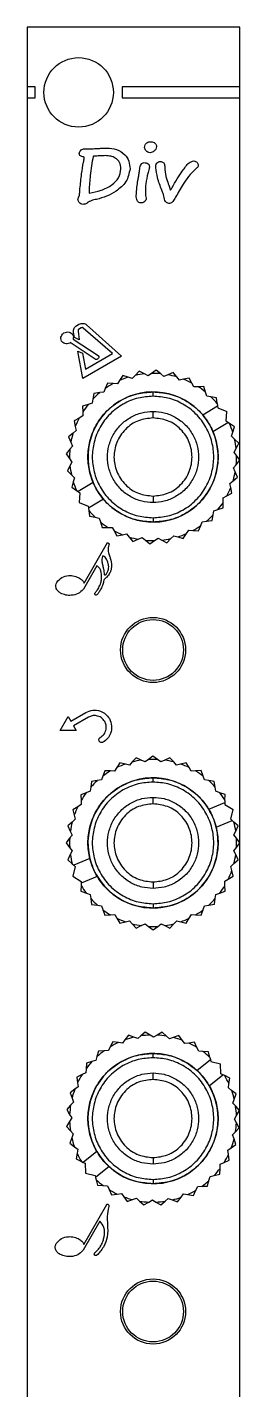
# Model space of a CAD drawing. Extents: x 616 to 1059, y 318 to 582.
# Drawn here: x 827 to 846.6, y 449.6 to 575.1 of the extents above; entities that cross this region are included whole.
import ezdxf

# ---------------------------------------------------------------- set-up
doc = ezdxf.new("R2010")
doc.units = 0
doc.layers.get('0').update_dxf_attribs({"linetype": 'CONTINUOUS'})

msp = doc.modelspace()

# ---------------------------------------------------------------- linework, layer by layer
at = {"color": 7, "linetype": 'CONTINUOUS'}
for p, q in [((846.65, 575.12), (827.05, 575.12)), ((827.05, 575.12), (827.05, 569.62)), ((846.65, 569.62), (846.65, 575.12)), ((827.79, 569.62), (827.05, 569.62)), ((827.05, 569.62), (827.05, 568.62)), ((827.79, 568.62), (827.79, 569.62)), ((835.79, 569.62), (835.79, 568.62)), ((846.65, 569.62), (835.79, 569.62)), ((846.65, 568.62), (846.65, 569.62)), ((827.05, 568.62), (827.79, 568.62)), ((827.05, 568.62), (827.05, 324.62)), ((835.79, 568.62), (846.65, 568.62)), ((846.65, 499.97), (846.65, 568.62)), ((832.31, 563.93), (832.77, 563.92)), ((837.32, 561.35), (837.32, 561.34)), ((838.2, 561.74), (838.18, 561.66)), ((831.79, 559.44), (831.86, 559.64)), ((831.59, 547.61), (831.82, 547.75)), ((832.01, 547.42), (831.78, 547.28)), ((832.52, 547.71), (835.75, 544.81)), ((831.28, 546.39), (833.58, 544.87)), ((831.42, 546.52), (831.32, 547.03)), ((831.84, 546.33), (831.42, 546.52)), ((831.74, 547.12), (831.84, 546.33)), ((834.91, 545.06), (832.22, 547.4)), ((833.32, 544.54), (831.02, 546.06)), ((832.19, 542.77), (831.72, 545.27)), ((831.72, 545.27), (832.14, 545.08)), ((832.14, 545.08), (832.41, 543.62)), ((832.41, 543.62), (834.91, 545.06)), ((835.75, 544.81), (832.19, 542.77)), ((835.57, 542.58), (835.36, 542.26)), ((835.86, 543.02), (835.57, 542.58)), ((836.37, 542.88), (835.86, 543.02)), ((836.74, 542.77), (836.37, 542.88)), ((837, 543.04), (836.74, 542.77)), ((837.38, 543.42), (837, 543.04)), ((837.85, 543.18), (837.38, 543.42)), ((838.19, 543.01), (837.85, 543.18)), ((838.5, 543.22), (838.19, 543.01)), ((838.94, 543.52), (838.5, 543.22)), ((839.36, 543.19), (838.94, 543.52)), ((839.66, 542.95), (839.36, 543.19)), ((840.01, 543.1), (839.66, 542.95)), ((840.5, 543.31), (840.01, 543.1)), ((840.84, 542.9), (840.5, 543.31)), ((841.09, 542.61), (840.84, 542.9)), ((841.46, 542.69), (841.09, 542.61)), ((841.98, 542.8), (841.46, 542.69)), ((842.24, 542.33), (841.98, 542.8)), ((833.2, 541.38), (833.1, 540.86)), ((833.73, 541.45), (833.2, 541.38)), ((834.11, 541.49), (833.73, 541.45)), ((834.25, 541.84), (834.11, 541.49)), ((834.45, 542.33), (834.25, 541.84)), ((834.98, 542.29), (834.45, 542.33)), ((835.36, 542.26), (834.98, 542.29)), ((838.65, 541.12), (838.65, 541.52)), ((842.42, 542), (842.24, 542.33)), ((842.8, 542), (842.42, 542)), ((843.33, 542.01), (842.8, 542)), ((843.5, 541.5), (843.33, 542.01)), ((843.62, 541.14), (843.5, 541.5)), ((843.99, 541.07), (843.62, 541.14)), ((832.67, 540.37), (832.16, 540.21)), ((832.16, 540.21), (832.17, 539.68)), ((833.03, 540.49), (832.67, 540.37)), ((833.1, 540.86), (833.03, 540.49)), ((843.23, 539.4), (844.59, 540.24)), ((844.51, 540.97), (843.99, 541.07)), ((844.57, 540.44), (844.51, 540.97)), ((844.57, 540.44), (844.59, 540.24)), ((844.59, 540.24), (844.62, 540.06)), ((844.62, 540.06), (845.46, 539.72)), ((831.84, 539.11), (831.37, 538.85)), ((831.37, 538.85), (831.48, 538.33)), ((832.17, 539.3), (831.84, 539.11)), ((832.17, 539.68), (832.17, 539.3)), ((838.65, 539.12), (838.65, 539.72)), ((844.17, 537.87), (845.54, 538.71)), ((845.39, 538.81), (845.46, 539.72)), ((845.54, 538.71), (845.39, 538.81)), ((845.71, 538.6), (845.54, 538.71)), ((831.27, 537.71), (830.86, 537.37)), ((830.86, 537.37), (831.07, 536.88)), ((831.56, 537.96), (831.27, 537.71)), ((831.48, 538.33), (831.56, 537.96)), ((846.15, 538.31), (845.71, 538.6)), ((845.9, 537.43), (846, 537.8)), ((846.17, 537.17), (845.9, 537.43)), ((846, 537.8), (846.15, 538.31)), ((830.98, 536.23), (830.65, 535.82)), ((831.22, 536.53), (830.98, 536.23)), ((831.07, 536.88), (831.22, 536.53)), ((846.13, 535.98), (846.31, 536.32)), ((846.55, 536.79), (846.17, 537.17)), ((846.31, 536.32), (846.55, 536.79)), ((830.65, 535.82), (830.95, 535.38)), ((830.95, 535.38), (831.16, 535.06)), ((831.16, 535.06), (830.99, 534.72)), ((846.35, 535.67), (846.13, 535.98)), ((846.32, 534.81), (846.64, 535.23)), ((846.64, 535.23), (846.35, 535.67)), ((830.99, 534.72), (830.75, 534.25)), ((830.75, 534.25), (831.13, 533.88)), ((831.13, 533.88), (831.4, 533.61)), ((831.4, 533.61), (831.29, 533.24)), ((846.03, 533.33), (846.43, 533.67)), ((846.08, 534.51), (846.32, 534.81)), ((846.23, 534.16), (846.08, 534.51)), ((846.43, 533.67), (846.23, 534.16)), ((831.29, 533.24), (831.15, 532.73)), ((831.15, 532.73), (831.59, 532.44)), ((831.59, 532.44), (831.76, 532.33)), ((833.13, 533.18), (831.76, 532.33)), ((845.74, 533.08), (846.03, 533.33)), ((845.82, 532.71), (845.74, 533.08)), ((845.92, 532.19), (845.82, 532.71)), ((831.76, 532.33), (831.91, 532.23)), ((831.91, 532.23), (831.84, 531.32)), ((831.84, 531.32), (832.68, 530.98)), ((834.07, 531.64), (832.7, 530.8)), ((838.65, 531.92), (838.65, 531.32)), ((845.13, 531.75), (845.46, 531.93)), ((845.13, 531.37), (845.13, 531.75)), ((845.13, 530.84), (845.13, 531.37)), ((845.46, 531.93), (845.92, 532.19)), ((832.68, 530.98), (832.7, 530.8)), ((832.7, 530.8), (832.72, 530.6)), ((832.72, 530.6), (832.79, 530.08)), ((832.79, 530.08), (833.31, 529.98)), ((833.31, 529.98), (833.68, 529.9)), ((833.68, 529.9), (833.8, 529.54)), ((838.65, 529.92), (838.65, 529.52)), ((844.09, 529.66), (844.19, 530.18)), ((844.19, 530.18), (844.27, 530.55)), ((844.27, 530.55), (844.63, 530.67)), ((844.63, 530.67), (845.13, 530.84)), ((833.8, 529.54), (833.96, 529.04)), ((833.96, 529.04), (834.49, 529.04)), ((834.49, 529.04), (834.87, 529.04)), ((834.87, 529.04), (835.06, 528.71)), ((835.06, 528.71), (835.32, 528.25)), ((841.73, 528.46), (841.94, 528.78)), ((841.94, 528.78), (842.32, 528.75)), ((842.32, 528.75), (842.85, 528.71)), ((842.85, 528.71), (843.05, 529.2)), ((843.05, 529.2), (843.19, 529.55)), ((843.19, 529.55), (843.57, 529.6)), ((843.57, 529.6), (844.09, 529.66)), ((832.29, 523.89), (834.45, 527.63)), ((834.45, 527.63), (834.53, 527.59)), ((834.6, 527.45), (834.58, 527.42)), ((834.6, 527.46), (834.59, 527.46)), ((834.59, 527.46), (834.6, 527.45)), ((835.32, 528.25), (835.84, 528.35)), ((835.84, 528.35), (836.21, 528.43)), ((836.21, 528.43), (836.46, 528.14)), ((836.46, 528.14), (836.8, 527.74)), ((836.8, 527.74), (837.29, 527.94)), ((837.29, 527.94), (837.64, 528.09)), ((837.64, 528.09), (837.94, 527.85)), ((837.94, 527.85), (838.35, 527.53)), ((838.35, 527.53), (838.79, 527.82)), ((838.79, 527.82), (839.11, 528.04)), ((839.11, 528.04), (839.45, 527.86)), ((839.45, 527.86), (839.92, 527.62)), ((839.92, 527.62), (840.29, 528)), ((840.29, 528), (840.56, 528.27)), ((840.56, 528.27), (840.93, 528.17)), ((840.93, 528.17), (841.44, 528.02)), ((841.44, 528.02), (841.73, 528.46)), ((834.13, 526.35), (834.08, 526.38)), ((833.48, 525.5), (832.24, 523.35)), ((834.36, 524.76), (834.43, 524.87)), ((834.15, 524.24), (834.1, 524.16)), ((833.31, 523), (833.33, 523.04)), ((833.91, 523.47), (833.84, 523.37)), ((830.08, 510.32), (830.82, 511.62)), ((830.82, 511.62), (831.07, 511.19)), ((831.07, 511.19), (832.44, 511.98)), ((832.7, 511.54), (831.32, 510.75)), ((831.57, 510.31), (830.08, 510.32)), ((831.32, 510.75), (831.57, 510.31)), ((835.58, 507.35), (835.31, 506.9)), ((836.1, 507.23), (835.58, 507.35)), ((836.47, 507.14), (836.1, 507.23)), ((836.73, 507.42), (836.47, 507.14)), ((837.08, 507.81), (836.73, 507.42)), ((837.56, 507.59), (837.08, 507.81)), ((837.91, 507.43), (837.56, 507.59)), ((838.22, 507.65), (837.91, 507.43)), ((838.64, 507.96), (838.22, 507.65)), ((839.07, 507.65), (838.64, 507.96)), ((839.38, 507.43), (839.07, 507.65)), ((839.73, 507.59), (839.38, 507.43)), ((840.21, 507.81), (839.73, 507.59)), ((840.56, 507.42), (840.21, 507.81)), ((840.82, 507.14), (840.56, 507.42)), ((841.19, 507.23), (840.82, 507.14)), ((841.71, 507.35), (841.19, 507.23)), ((841.98, 506.9), (841.71, 507.35)), ((834.02, 506.12), (833.89, 505.76)), ((834.2, 506.61), (834.02, 506.12)), ((834.73, 506.59), (834.2, 506.61)), ((835.11, 506.58), (834.73, 506.59)), ((835.31, 506.9), (835.11, 506.58)), ((842.18, 506.58), (841.98, 506.9)), ((842.56, 506.59), (842.18, 506.58)), ((843.09, 506.62), (842.56, 506.59)), ((843.27, 506.12), (843.09, 506.62)), ((843.4, 505.76), (843.27, 506.12)), ((832.85, 504.72), (832.49, 504.59)), ((832.91, 505.09), (832.85, 504.72)), ((832.99, 505.62), (832.91, 505.09)), ((833.51, 505.7), (832.99, 505.62)), ((833.89, 505.76), (833.51, 505.7)), ((838.65, 505.56), (838.65, 505.96)), ((843.78, 505.7), (843.4, 505.76)), ((844.3, 505.62), (843.78, 505.7)), ((844.38, 505.1), (844.3, 505.62)), ((844.44, 504.72), (844.38, 505.1)), ((844.8, 504.59), (844.44, 504.72)), ((832.03, 503.49), (831.71, 503.3)), ((832.49, 504.59), (831.99, 504.4)), ((831.99, 504.4), (832.02, 503.88)), ((832.02, 503.88), (832.03, 503.49)), ((838.65, 503.56), (838.65, 504.16)), ((843.78, 503.07), (845.27, 503.68)), ((845.3, 504.41), (844.8, 504.59)), ((845.27, 503.68), (845.26, 503.5)), ((845.26, 503.5), (846.04, 503.03)), ((845.28, 503.88), (845.27, 503.68)), ((845.28, 503.88), (845.3, 504.41)), ((831.71, 503.3), (831.26, 503.02)), ((831.26, 503.02), (831.38, 502.51)), ((831.38, 502.51), (831.47, 502.14)), ((845.82, 502.14), (846.04, 503.03)), ((831.19, 501.88), (830.8, 501.52)), ((830.8, 501.52), (831.02, 501.04)), ((831.02, 501.04), (831.18, 500.69)), ((831.47, 502.14), (831.19, 501.88)), ((844.47, 501.4), (845.96, 502.02)), ((845.96, 502.02), (845.82, 502.14)), ((846.1, 501.88), (845.96, 502.02)), ((846.49, 501.53), (846.1, 501.88)), ((846.11, 500.7), (846.27, 501.05)), ((846.27, 501.05), (846.49, 501.53)), ((830.96, 500.39), (830.65, 499.96)), ((830.65, 499.96), (830.96, 499.53)), ((831.18, 500.69), (830.96, 500.39)), ((846.34, 500.39), (846.11, 500.7)), ((846.65, 499.97), (846.34, 500.39)), ((846.34, 499.54), (846.65, 499.97)), ((846.65, 324.62), (846.65, 499.96)), ((831.02, 498.88), (830.8, 498.4)), ((830.96, 499.53), (831.18, 499.22)), ((831.18, 499.22), (831.02, 498.88)), ((832.82, 498.52), (831.34, 497.91)), ((846.11, 499.23), (846.34, 499.54)), ((846.27, 498.88), (846.11, 499.23)), ((846.49, 498.4), (846.27, 498.88)), ((830.8, 498.4), (831.19, 498.04)), ((831.19, 498.04), (831.34, 497.91)), ((831.47, 497.78), (831.26, 496.9)), ((831.34, 497.91), (831.47, 497.78)), ((845.83, 497.79), (846.11, 498.05)), ((845.92, 497.42), (845.83, 497.79)), ((846.04, 496.9), (845.92, 497.42)), ((846.11, 498.05), (846.49, 498.4)), ((831.26, 496.9), (832.03, 496.42)), ((832.02, 496.04), (832, 495.51)), ((832.03, 496.24), (832.02, 496.04)), ((833.51, 496.86), (832.03, 496.24)), ((832.03, 496.42), (832.03, 496.24)), ((838.65, 496.36), (838.65, 495.76)), ((845.26, 496.43), (845.59, 496.63)), ((845.28, 496.05), (845.26, 496.43)), ((845.3, 495.52), (845.28, 496.05)), ((845.59, 496.63), (846.04, 496.9)), ((832, 495.51), (832.5, 495.33)), ((832.5, 495.33), (832.85, 495.2)), ((832.85, 495.2), (832.91, 494.83)), ((832.91, 494.83), (832.99, 494.3)), ((844.31, 494.31), (844.39, 494.83)), ((844.39, 494.83), (844.45, 495.21)), ((844.45, 495.21), (844.8, 495.34)), ((844.8, 495.34), (845.3, 495.52)), ((832.99, 494.3), (833.52, 494.22)), ((833.52, 494.22), (833.89, 494.16)), ((833.89, 494.16), (834.02, 493.81)), ((834.02, 493.81), (834.21, 493.31)), ((838.65, 494.36), (838.65, 493.96)), ((843.1, 493.31), (843.28, 493.81)), ((843.28, 493.81), (843.41, 494.17)), ((843.41, 494.17), (843.78, 494.23)), ((843.78, 494.23), (844.31, 494.31)), ((834.21, 493.31), (834.73, 493.33)), ((834.73, 493.33), (835.12, 493.35)), ((835.12, 493.35), (835.31, 493.02)), ((835.31, 493.02), (835.59, 492.57)), ((835.59, 492.57), (836.1, 492.69)), ((836.1, 492.69), (836.47, 492.78)), ((836.47, 492.78), (836.73, 492.5)), ((836.73, 492.5), (837.09, 492.12)), ((837.09, 492.12), (837.57, 492.34)), ((837.57, 492.34), (837.92, 492.5)), ((837.92, 492.5), (838.22, 492.27)), ((838.22, 492.27), (838.65, 491.96)), ((838.65, 491.96), (839.08, 492.27)), ((839.08, 492.27), (839.39, 492.5)), ((839.39, 492.5), (839.73, 492.34)), ((839.73, 492.34), (840.21, 492.12)), ((840.21, 492.12), (840.57, 492.51)), ((840.57, 492.51), (840.83, 492.79)), ((840.83, 492.79), (841.2, 492.7)), ((841.2, 492.7), (841.71, 492.57)), ((841.71, 492.57), (841.99, 493.02)), ((841.99, 493.02), (842.19, 493.35)), ((842.19, 493.35), (842.57, 493.33)), ((842.57, 493.33), (843.1, 493.31)), ((836.38, 482.23), (836.06, 481.81)), ((836.88, 482.06), (836.38, 482.23)), ((837.52, 482.18), (837.24, 481.93)), ((837.92, 482.53), (837.52, 482.18)), ((838.38, 482.26), (837.92, 482.53)), ((838.7, 482.06), (838.38, 482.26)), ((839.03, 482.25), (838.7, 482.06)), ((839.49, 482.52), (839.03, 482.25)), ((839.88, 482.16), (839.49, 482.52)), ((840.16, 481.91), (839.88, 482.16)), ((841.03, 482.2), (840.52, 482.03)), ((841.34, 481.78), (841.03, 482.2)), ((834.69, 481.17), (834.53, 480.83)), ((834.93, 481.64), (834.69, 481.17)), ((835.45, 481.57), (834.93, 481.64)), ((835.83, 481.51), (835.45, 481.57)), ((836.06, 481.81), (835.83, 481.51)), ((837.24, 481.93), (836.88, 482.06)), ((840.52, 482.03), (840.16, 481.91)), ((841.57, 481.47), (841.34, 481.78)), ((841.95, 481.52), (841.57, 481.47)), ((842.47, 481.59), (841.95, 481.52)), ((842.7, 481.11), (842.47, 481.59)), ((842.86, 480.77), (842.7, 481.11)), ((832.5, 479.68), (832.47, 479.15)), ((833.01, 479.81), (832.5, 479.68)), ((833.38, 479.9), (833.01, 479.81)), ((833.48, 480.27), (833.38, 479.9)), ((833.62, 480.78), (833.48, 480.27)), ((834.15, 480.81), (833.62, 480.78)), ((834.53, 480.83), (834.15, 480.81)), ((838.65, 480.16), (838.65, 480.56)), ((842.69, 478.99), (843.95, 480)), ((843.24, 480.74), (842.86, 480.77)), ((843.77, 480.71), (843.24, 480.74)), ((843.9, 480.2), (843.77, 480.71)), ((843.9, 480.2), (843.95, 480)), ((843.95, 480), (843.99, 479.83)), ((843.99, 479.83), (844.87, 479.59)), ((832.1, 478.61), (831.62, 478.38)), ((831.62, 478.38), (831.69, 477.86)), ((832.44, 478.77), (832.1, 478.61)), ((832.47, 479.15), (832.44, 478.77)), ((838.65, 478.16), (838.65, 478.76)), ((843.83, 477.59), (845.08, 478.6)), ((844.91, 478.68), (844.87, 479.59)), ((845.08, 478.6), (844.91, 478.68)), ((845.26, 478.52), (845.08, 478.6)), ((845.73, 478.28), (845.26, 478.52)), ((831.43, 477.26), (831.01, 476.94)), ((831.74, 477.48), (831.43, 477.26)), ((831.69, 477.86), (831.74, 477.48)), ((845.6, 477.38), (845.65, 477.76)), ((845.9, 477.15), (845.6, 477.38)), ((845.65, 477.76), (845.73, 478.28)), ((846.32, 476.83), (845.9, 477.15)), ((831.01, 476.94), (831.18, 476.44)), ((831.3, 476.08), (831.05, 475.8)), ((831.18, 476.44), (831.3, 476.08)), ((846.01, 475.97), (846.14, 476.33)), ((846.27, 475.69), (846.01, 475.97)), ((846.14, 476.33), (846.32, 476.83)), ((831.05, 475.8), (830.69, 475.4)), ((830.69, 475.4), (830.96, 474.95)), ((831.15, 474.62), (830.95, 474.29)), ((830.96, 474.95), (831.15, 474.62)), ((846.15, 474.51), (846.34, 474.83)), ((846.61, 475.29), (846.27, 475.69)), ((846.34, 474.83), (846.61, 475.29)), ((830.95, 474.29), (830.68, 473.84)), ((830.68, 473.84), (831.03, 473.44)), ((831.03, 473.44), (831.28, 473.15)), ((845.99, 473.05), (846.25, 473.33)), ((846.34, 474.18), (846.15, 474.51)), ((846.25, 473.33), (846.6, 473.72)), ((846.6, 473.72), (846.34, 474.18)), ((831.15, 472.79), (830.98, 472.3)), ((830.98, 472.3), (831.4, 471.97)), ((831.28, 473.15), (831.15, 472.79)), ((845.86, 471.87), (846.29, 472.18)), ((846.12, 472.69), (845.99, 473.05)), ((846.29, 472.18), (846.12, 472.69)), ((831.4, 471.97), (831.7, 471.74)), ((831.64, 471.37), (831.57, 470.84)), ((831.57, 470.84), (832.04, 470.61)), ((831.7, 471.74), (831.64, 471.37)), ((833.47, 471.53), (832.22, 470.52)), ((838.65, 470.96), (838.65, 470.36)), ((845.56, 471.64), (845.86, 471.87)), ((845.61, 471.26), (845.56, 471.64)), ((845.68, 470.74), (845.61, 471.26)), ((832.04, 470.61), (832.22, 470.52)), ((832.22, 470.52), (832.38, 470.44)), ((832.38, 470.44), (832.43, 469.53)), ((834.6, 470.13), (833.35, 469.12)), ((844.8, 469.44), (844.83, 469.97)), ((844.83, 469.97), (844.85, 470.35)), ((844.85, 470.35), (845.2, 470.51)), ((845.2, 470.51), (845.68, 470.74)), ((832.43, 469.53), (833.31, 469.3)), ((833.31, 469.3), (833.35, 469.12)), ((833.35, 469.12), (833.4, 468.93)), ((833.4, 468.93), (833.53, 468.41)), ((833.53, 468.41), (834.06, 468.38)), ((834.06, 468.38), (834.44, 468.36)), ((834.44, 468.36), (834.6, 468.01)), ((838.65, 468.96), (838.65, 468.56)), ((842.77, 468.3), (843.15, 468.32)), ((843.15, 468.32), (843.68, 468.34)), ((843.68, 468.34), (843.81, 468.85)), ((843.81, 468.85), (843.91, 469.22)), ((843.91, 469.22), (844.28, 469.31)), ((844.28, 469.31), (844.8, 469.44)), ((834.6, 468.01), (834.83, 467.53)), ((834.83, 467.53), (835.35, 467.6)), ((835.35, 467.6), (835.73, 467.65)), ((835.73, 467.65), (835.95, 467.35)), ((835.95, 467.35), (836.27, 466.92)), ((836.27, 466.92), (836.77, 467.09)), ((836.77, 467.09), (837.13, 467.22)), ((837.13, 467.22), (837.41, 466.96)), ((838.26, 466.87), (838.59, 467.06)), ((838.59, 467.06), (838.92, 466.87)), ((839.77, 466.94), (840.06, 467.2)), ((840.06, 467.2), (840.42, 467.07)), ((840.42, 467.07), (840.91, 466.89)), ((840.91, 466.89), (841.24, 467.31)), ((841.24, 467.31), (841.47, 467.61)), ((841.47, 467.61), (841.84, 467.56)), ((841.84, 467.56), (842.37, 467.48)), ((842.37, 467.48), (842.6, 467.95)), ((842.6, 467.95), (842.77, 468.3)), ((832.27, 462.97), (834.39, 466.64)), ((834.47, 466.66), (834.52, 466.64)), ((837.41, 466.96), (837.81, 466.61)), ((837.81, 466.61), (838.26, 466.87)), ((838.92, 466.87), (839.37, 466.6)), ((839.37, 466.6), (839.77, 466.94)), ((833.75, 465.1), (832.21, 462.43)), ((834.1, 462.76), (834.08, 462.71))]:
    msp.add_line(p, q, dxfattribs=at)
for centre, radius in [((831.79, 569.12), 3.2), ((838.65, 517.74), 3), ((838.65, 517.74), 2.8), ((838.65, 456.78), 3), ((838.65, 456.78), 2.8)]:
    msp.add_circle(centre, radius, dxfattribs=at)
for centre, radius, start, end in [((838.65, 535.52), 7.7, 107.2117, 113.5795), ((838.65, 535.52), 7.7, 95.9617, 102.3295), ((838.65, 535.52), 7.7, 84.7117, 91.0795), ((838.65, 535.52), 7.7, 73.4617, 79.8295), ((838.65, 535.52), 7.7, 62.2117, 68.5795), ((838.65, 535.52), 6, 40.2725, 203.0186), ((838.65, 535.52), 7.7, 129.7117, 136.0795), ((838.65, 535.52), 7.7, 118.4617, 124.8295), ((838.65, 535.52), 7.7, 50.9617, 57.3295), ((838.65, 535.52), 7.7, 140.9617, 147.3295), ((838.65, 535.52), 7.7, 39.7117, 46.0795), ((838.65, 535.52), 7.7, 152.2117, 158.5795), ((838.65, 535.52), 6, 23.0186, 40.2725), ((838.65, 535.52), 7.7, 163.4617, 169.8295), ((838.65, 535.52), 6, 220.2725, 23.0186), ((838.65, 535.52), 7.7, 17.2117, 23.5795), ((838.65, 535.52), 7.7, 174.7117, 181.0795), ((838.65, 535.52), 7.7, 5.9617, 12.3295), ((838.65, 535.52), 7.7, 354.7117, 1.0795), ((838.65, 535.52), 7.7, 185.9617, 192.3295), ((838.65, 535.52), 7.7, 343.4617, 349.8295), ((838.65, 535.52), 7.7, 197.2117, 203.5795), ((838.65, 535.52), 6, 203.0186, 220.2725), ((838.65, 535.52), 7.7, 332.2117, 338.5795), ((838.65, 535.52), 7.7, 320.9617, 327.3295), ((838.65, 535.52), 7.7, 219.7117, 226.0795), ((838.65, 535.52), 7.7, 309.7117, 316.0795), ((838.65, 535.52), 7.7, 230.9617, 237.3295), ((838.65, 535.52), 7.7, 242.2117, 248.5795), ((838.65, 535.52), 7.7, 298.4617, 304.8295), ((838.65, 535.52), 7.7, 253.4617, 259.8295), ((838.65, 535.52), 7.7, 264.7117, 271.0795), ((838.65, 535.52), 7.7, 275.9617, 282.3295), ((838.65, 535.52), 7.7, 287.2117, 293.5795), ((838.65, 499.96), 7.7, 109.3388, 115.7066), ((838.65, 499.96), 7.7, 98.0888, 104.4566), ((838.65, 499.96), 7.7, 86.8388, 93.2066), ((838.65, 499.96), 7.7, 75.5888, 81.9566), ((838.65, 499.96), 7.7, 64.3388, 70.7066), ((838.65, 499.96), 7.7, 120.5888, 126.9566), ((838.65, 499.96), 7.7, 53.0888, 59.4566), ((838.65, 499.96), 6, 31.1496, 193.8957), ((838.65, 499.96), 7.7, 131.8388, 138.2066), ((838.65, 499.96), 7.7, 41.8388, 48.2066), ((838.65, 499.96), 7.7, 143.0888, 149.4566), ((838.65, 499.96), 7.7, 30.5888, 36.9566), ((838.65, 499.96), 7.7, 154.3388, 160.7066), ((838.65, 499.96), 6, 13.8957, 31.1496), ((838.65, 499.96), 7.7, 165.5888, 171.9566), ((838.65, 499.96), 6, 211.1496, 13.8957), ((838.65, 499.96), 7.7, 8.0888, 14.4566), ((838.65, 499.96), 7.7, 176.8388, 183.2066), ((838.65, 499.96), 7.7, 356.8388, 3.2066), ((838.65, 499.96), 7.7, 188.0888, 194.4566), ((838.65, 499.96), 6, 193.8957, 211.1496), ((838.65, 499.96), 7.7, 345.5888, 351.9566), ((838.65, 499.96), 7.7, 334.3388, 340.7066), ((838.65, 499.96), 7.7, 210.5888, 216.9566), ((838.65, 499.96), 7.7, 323.0888, 329.4566), ((838.65, 499.96), 7.7, 221.8388, 228.2066), ((838.65, 499.96), 7.7, 311.8388, 318.2066), ((838.65, 499.96), 7.7, 233.0888, 239.4566), ((838.65, 499.96), 7.7, 300.5888, 306.9566), ((838.65, 499.96), 7.7, 244.3388, 250.7066), ((838.65, 499.96), 7.7, 255.5888, 261.9566), ((838.65, 499.96), 7.7, 266.8388, 273.2066), ((838.65, 499.96), 7.7, 278.0888, 284.4566), ((838.65, 499.96), 7.7, 289.3388, 295.7066), ((838.65, 474.56), 7.7, 92.0272, 98.3949), ((838.65, 474.56), 7.7, 80.7772, 87.1449), ((838.65, 474.56), 7.7, 114.5272, 120.8949), ((838.65, 474.56), 7.7, 103.2772, 109.6449), ((838.65, 474.56), 7.7, 69.5272, 75.8949), ((838.65, 474.56), 7.7, 58.2772, 64.6449), ((838.65, 474.56), 7.7, 137.0272, 143.3949), ((838.65, 474.56), 6, 47.588, 210.3341), ((838.65, 474.56), 7.7, 125.7772, 132.1449), ((838.65, 474.56), 7.7, 47.0272, 53.3949), ((838.65, 474.56), 7.7, 148.2772, 154.6449), ((838.65, 474.56), 6, 30.3341, 47.588), ((838.65, 474.56), 7.7, 24.5272, 30.8949), ((838.65, 474.56), 7.7, 159.5272, 165.8949), ((838.65, 474.56), 6, 227.588, 30.3341), ((838.65, 474.56), 7.7, 13.2772, 19.6449), ((838.65, 474.56), 7.7, 170.7772, 177.1449), ((838.65, 474.56), 7.7, 2.0272, 8.3949), ((838.65, 474.56), 7.7, 182.0272, 188.3949), ((838.65, 474.56), 7.7, 350.7772, 357.1449), ((838.65, 474.56), 7.7, 193.2772, 199.6449), ((838.65, 474.56), 7.7, 339.5272, 345.8949), ((838.65, 474.56), 7.7, 204.5272, 210.8949), ((838.65, 474.56), 6, 210.3341, 227.588), ((838.65, 474.56), 7.7, 328.2772, 334.6449), ((838.65, 474.56), 7.7, 317.0272, 323.3949), ((838.65, 474.56), 7.7, 227.0272, 233.3949), ((838.65, 474.56), 7.7, 305.7772, 312.1449), ((838.65, 474.56), 7.7, 238.2772, 244.6449), ((838.65, 474.56), 7.7, 249.5272, 255.8949), ((838.65, 474.56), 7.7, 283.2772, 289.6449), ((838.65, 474.56), 7.7, 294.5272, 300.8949), ((838.65, 474.56), 7.7, 260.7772, 267.1449), ((838.65, 474.56), 7.7, 272.0272, 278.3949)]:
    msp.add_arc(centre, radius, start, end, dxfattribs=at)
for points, knots in [([(831.85, 563.48), (831.86, 563.55), (831.88, 563.68), (832.02, 563.81), (832.16, 563.91), (832.26, 563.92), (832.31, 563.93)], [0, 0, 0, 0, 0.278636, 0.559269, 0.779892, 1, 1, 1, 1]), ([(832.77, 563.92), (832.93, 563.92), (833.22, 563.93), (833.51, 563.95), (833.64, 563.95)], [0, 0, 0, 0, 0.5599766, 1, 1, 1, 1]), ([(833.64, 563.95), (833.78, 563.97), (834.03, 563.99), (834.29, 563.99), (834.4, 563.99)], [0, 0, 0, 0, 0.5600178, 1, 1, 1, 1]), ([(834.4, 563.99), (834.7, 563.97), (835.3, 563.93), (836.04, 563.46), (836.47, 562.79), (836.51, 562.31), (836.53, 562.07)], [0, 0, 0, 0, 0.28045, 0.559804, 0.779655, 1, 1, 1, 1]), ([(837.87, 564.04), (837.88, 564.12), (837.9, 564.29), (838.06, 564.48), (838.27, 564.56), (838.4, 564.57), (838.46, 564.57)], [0, 0, 0, 0, 0.2796731, 0.558545, 0.7790666, 1, 1, 1, 1]), ([(838.38, 563.55), (838.31, 563.56), (838.16, 563.58), (838.01, 563.72), (837.9, 563.87), (837.88, 563.98), (837.87, 564.04)], [0, 0, 0, 0, 0.279214, 0.559322, 0.780082, 1, 1, 1, 1]), ([(838.96, 564.13), (838.95, 564.05), (838.92, 563.88), (838.75, 563.71), (838.58, 563.59), (838.45, 563.56), (838.38, 563.55)], [0, 0, 0, 0, 0.278945, 0.559397, 0.780339, 1, 1, 1, 1]), ([(838.46, 564.57), (838.53, 564.57), (838.67, 564.56), (838.84, 564.44), (838.95, 564.3), (838.96, 564.19), (838.96, 564.13)], [0, 0, 0, 0, 0.280258, 0.559685, 0.779898, 1, 1, 1, 1]), ([(832.24, 563.17), (832.14, 563.19), (832, 563.23), (831.87, 563.36), (831.85, 563.44), (831.85, 563.48)], [0, 0, 0, 0, 0.560479, 0.780725, 1, 1, 1, 1]), ([(831.91, 560.23), (831.96, 560.69), (832.03, 561.51), (832.17, 562.33), (832.24, 562.68)], [0, 0, 0, 0, 0.559983, 1, 1, 1, 1]), ([(832.3, 563.09), (832.3, 563.1), (832.29, 563.12), (832.28, 563.15), (832.26, 563.16), (832.25, 563.16), (832.24, 563.17)], [0, 0, 0, 0, 0.280011, 0.560038, 0.779011, 1, 1, 1, 1]), ([(832.24, 562.68), (832.25, 562.76), (832.28, 562.89), (832.29, 563.03), (832.3, 563.09)], [0, 0, 0, 0, 0.560108, 1, 1, 1, 1]), ([(833.13, 563.22), (833.02, 562.64), (832.85, 561.59), (832.78, 560.53), (832.75, 560.07)], [0, 0, 0, 0, 0.560127, 1, 1, 1, 1]), ([(833.25, 563.23), (833.23, 563.23), (833.18, 563.23), (833.14, 563.23), (833.13, 563.22)], [0, 0, 0, 0, 0.559999, 1, 1, 1, 1]), ([(834.29, 563.29), (834.09, 563.28), (833.75, 563.28), (833.4, 563.25), (833.25, 563.23)], [0, 0, 0, 0, 0.559974, 1, 1, 1, 1]), ([(835.69, 562.09), (835.67, 562.29), (835.63, 562.68), (835.21, 563.08), (834.75, 563.26), (834.44, 563.28), (834.29, 563.29)], [0, 0, 0, 0, 0.279169, 0.558144, 0.778862, 1, 1, 1, 1]), ([(837.42, 562.05), (837.43, 562.13), (837.44, 562.28), (837.52, 562.48), (837.66, 562.62), (837.78, 562.64), (837.84, 562.65)], [0, 0, 0, 0, 0.280953, 0.56124, 0.780657, 1, 1, 1, 1]), ([(837.84, 562.65), (837.9, 562.64), (838.03, 562.64), (838.18, 562.56), (838.3, 562.44), (838.31, 562.34), (838.32, 562.3)], [0, 0, 0, 0, 0.280964, 0.56069, 0.780969, 1, 1, 1, 1]), ([(838.9, 562.19), (838.9, 562.27), (838.91, 562.41), (838.98, 562.61), (839.15, 562.73), (839.26, 562.74), (839.32, 562.75)], [0, 0, 0, 0, 0.281151, 0.560627, 0.779786, 1, 1, 1, 1]), ([(839.32, 562.75), (839.37, 562.74), (839.46, 562.74), (839.59, 562.67), (839.72, 562.51), (839.73, 562.35), (839.73, 562.24)], [0, 0, 0, 0, 0.187424, 0.374401, 0.561206, 1, 1, 1, 1]), ([(840.41, 560.36), (840.71, 560.89), (841.1, 561.55), (841.65, 562.27), (841.94, 562.67), (842.25, 562.76), (842.4, 562.8)], [0, 0, 0, 0, 0.561942, 0.709139, 0.856215, 1, 1, 1, 1]), ([(842.4, 562.8), (842.46, 562.79), (842.58, 562.78), (842.72, 562.68), (842.8, 562.54), (842.81, 562.45), (842.81, 562.4)], [0, 0, 0, 0, 0.279781, 0.559312, 0.779561, 1, 1, 1, 1]), ([(832.77, 559.83), (833.13, 559.91), (833.87, 560.06), (834.82, 560.51), (835.55, 561.21), (835.65, 561.8), (835.69, 562.09)], [0, 0, 0, 0, 0.281156, 0.561473, 0.781415, 1, 1, 1, 1]), ([(836.53, 562.07), (836.44, 561.66), (836.27, 560.82), (835.32, 560.05), (834.39, 559.52), (833.75, 559.34), (833.43, 559.26)], [0, 0, 0, 0, 0.27746, 0.557849, 0.778876, 1, 1, 1, 1]), ([(837.26, 561), (837.27, 561.07), (837.29, 561.18), (837.31, 561.3), (837.32, 561.35)], [0, 0, 0, 0, 0.559999, 1, 1, 1, 1]), ([(837.32, 561.34), (837.34, 561.48), (837.38, 561.71), (837.41, 561.95), (837.42, 562.05)], [0, 0, 0, 0, 0.560107, 1, 1, 1, 1]), ([(838.18, 561.66), (838.1, 561.34), (837.96, 560.77), (837.94, 560.18), (837.94, 559.93)], [0, 0, 0, 0, 0.559882, 1, 1, 1, 1]), ([(838.32, 562.3), (838.31, 562.19), (838.28, 562), (838.23, 561.82), (838.2, 561.74)], [0, 0, 0, 0, 0.559597, 1, 1, 1, 1]), ([(839.46, 560.12), (839.31, 560.49), (839.05, 561.17), (838.95, 561.88), (838.9, 562.19)], [0, 0, 0, 0, 0.560621, 1, 1, 1, 1]), ([(839.73, 562.24), (839.75, 561.94), (839.79, 561.41), (839.98, 560.9), (840.06, 560.68)], [0, 0, 0, 0, 0.558975, 1, 1, 1, 1]), ([(842.52, 562.02), (842.32, 561.81), (841.9, 561.39), (841.32, 560.51), (840.95, 559.86), (840.72, 559.45)], [0, 0, 0, 0, 0.279328, 0.559579, 1, 1, 1, 1]), ([(842.81, 562.4), (842.8, 562.36), (842.79, 562.26), (842.68, 562.13), (842.58, 562.06), (842.52, 562.02)], [0, 0, 0, 0, 0.278765, 0.559016, 1, 1, 1, 1]), ([(831.86, 559.64), (831.87, 559.75), (831.9, 559.95), (831.91, 560.15), (831.91, 560.23)], [0, 0, 0, 0, 0.5598358, 1, 1, 1, 1]), ([(832.75, 560.07), (832.75, 560.02), (832.75, 559.94), (832.76, 559.86), (832.77, 559.83)], [0, 0, 0, 0, 0.560278, 1, 1, 1, 1]), ([(837.1, 559.6), (837.12, 559.87), (837.14, 560.34), (837.22, 560.8), (837.26, 561)], [0, 0, 0, 0, 0.559868, 1, 1, 1, 1]), ([(839.73, 559.16), (839.7, 559.34), (839.63, 559.67), (839.51, 559.98), (839.46, 560.12)], [0, 0, 0, 0, 0.559201, 1, 1, 1, 1]), ([(840.06, 560.68), (840.08, 560.61), (840.13, 560.48), (840.17, 560.36), (840.19, 560.3)], [0, 0, 0, 0, 0.5599935, 1, 1, 1, 1]), ([(840.19, 560.3), (840.2, 560.26), (840.22, 560.19), (840.25, 560.13), (840.26, 560.1)], [0, 0, 0, 0, 0.560125, 1, 1, 1, 1]), ([(840.26, 560.1), (840.29, 560.15), (840.34, 560.24), (840.39, 560.32), (840.41, 560.36)], [0, 0, 0, 0, 0.559975, 1, 1, 1, 1]), ([(831.72, 559.24), (831.73, 559.28), (831.74, 559.35), (831.77, 559.41), (831.79, 559.44)], [0, 0, 0, 0, 0.559183, 1, 1, 1, 1]), ([(832.17, 558.8), (832.1, 558.81), (831.98, 558.83), (831.85, 558.96), (831.76, 559.09), (831.73, 559.19), (831.72, 559.24)], [0, 0, 0, 0, 0.278933, 0.55931, 0.78043, 1, 1, 1, 1]), ([(832.62, 558.96), (832.54, 558.91), (832.4, 558.82), (832.24, 558.81), (832.17, 558.8)], [0, 0, 0, 0, 0.560144, 1, 1, 1, 1]), ([(833.43, 559.26), (833.27, 559.23), (832.98, 559.17), (832.73, 559.02), (832.62, 558.96)], [0, 0, 0, 0, 0.560211, 1, 1, 1, 1]), ([(837.55, 558.93), (837.48, 558.94), (837.36, 558.95), (837.24, 559.06), (837.12, 559.25), (837.11, 559.45), (837.1, 559.6)], [0, 0, 0, 0, 0.2491513, 0.3747343, 0.5004925, 1, 1, 1, 1]), ([(838.02, 559.27), (837.99, 559.22), (837.95, 559.12), (837.82, 559.01), (837.69, 558.94), (837.6, 558.93), (837.55, 558.93)], [0, 0, 0, 0, 0.27677, 0.558262, 0.779374, 1, 1, 1, 1]), ([(837.94, 559.93), (837.94, 559.82), (837.96, 559.64), (837.99, 559.45), (838.01, 559.37)], [0, 0, 0, 0, 0.559838, 1, 1, 1, 1]), ([(838.01, 559.37), (838.01, 559.35), (838.02, 559.32), (838.02, 559.29), (838.02, 559.27)], [0, 0, 0, 0, 0.559992, 1, 1, 1, 1]), ([(840.17, 558.87), (840.12, 558.88), (840.02, 558.89), (839.87, 559), (839.78, 559.1), (839.73, 559.16)], [0, 0, 0, 0, 0.279013, 0.5593, 1, 1, 1, 1]), ([(840.72, 559.45), (840.64, 559.32), (840.54, 559.13), (840.35, 558.92), (840.23, 558.89), (840.17, 558.87)], [0, 0, 0, 0, 0.561601, 0.782118, 1, 1, 1, 1]), ([(831.32, 547.03), (831.31, 547.09), (831.3, 547.22), (831.38, 547.45), (831.51, 547.55), (831.59, 547.61)], [0, 0, 0, 0, 0.280841, 0.561878, 1, 1, 1, 1]), ([(831.82, 547.75), (831.89, 547.78), (832.01, 547.84), (832.21, 547.84), (832.38, 547.81), (832.47, 547.74), (832.52, 547.71)], [0, 0, 0, 0, 0.280131, 0.560009, 0.780223, 1, 1, 1, 1]), ([(832.22, 547.4), (832.21, 547.41), (832.17, 547.44), (832.1, 547.45), (832.04, 547.43), (832.01, 547.42)], [0, 0, 0, 0, 0.280507, 0.562285, 1, 1, 1, 1]), ([(830.22, 546.21), (830.19, 546.29), (830.13, 546.43), (830.18, 546.66), (830.28, 546.84), (830.38, 546.92), (830.43, 546.95)], [0, 0, 0, 0, 0.27939, 0.559242, 0.779641, 1, 1, 1, 1]), ([(830.97, 546.02), (830.9, 545.99), (830.75, 545.92), (830.52, 545.96), (830.33, 546.05), (830.26, 546.16), (830.22, 546.21)], [0, 0, 0, 0, 0.279638, 0.559404, 0.779711, 1, 1, 1, 1]), ([(830.43, 546.95), (830.51, 546.99), (830.67, 547.06), (830.91, 547.04), (831.12, 546.95), (831.2, 546.84), (831.24, 546.79)], [0, 0, 0, 0, 0.28018, 0.559837, 0.780209, 1, 1, 1, 1]), ([(831.24, 546.79), (831.27, 546.72), (831.32, 546.59), (831.29, 546.45), (831.28, 546.39)], [0, 0, 0, 0, 0.55944, 1, 1, 1, 1]), ([(831.78, 547.28), (831.77, 547.27), (831.74, 547.25), (831.73, 547.19), (831.74, 547.15), (831.74, 547.12)], [0, 0, 0, 0, 0.2794172, 0.5591513, 1, 1, 1, 1]), ([(831.02, 546.06), (831.02, 546.05), (831, 546.03), (830.98, 546.02), (830.97, 546.02)], [0, 0, 0, 0, 0.559078, 1, 1, 1, 1]), ([(833.51, 544.53), (833.49, 544.52), (833.46, 544.51), (833.39, 544.5), (833.34, 544.52), (833.32, 544.54)], [0, 0, 0, 0, 0.280681, 0.561759, 1, 1, 1, 1]), ([(833.59, 544.6), (833.58, 544.58), (833.55, 544.56), (833.52, 544.54), (833.51, 544.53)], [0, 0, 0, 0, 0.5600172, 1, 1, 1, 1]), ([(833.58, 544.87), (833.59, 544.86), (833.61, 544.84), (833.63, 544.82), (833.64, 544.81)], [0, 0, 0, 0, 0.56006, 1, 1, 1, 1]), ([(833.64, 544.81), (833.64, 544.79), (833.66, 544.75), (833.64, 544.67), (833.61, 544.63), (833.59, 544.6)], [0, 0, 0, 0, 0.278287, 0.560127, 1, 1, 1, 1]), ([(838.65, 529.52), (838.15, 529.56), (837.13, 529.63), (835.66, 530.24), (834.35, 531.22), (833.36, 532.54), (832.77, 534.01), (832.59, 535.52), (832.77, 537.04), (833.36, 538.51), (834.35, 539.82), (835.66, 540.8), (837.13, 541.41), (838.15, 541.49), (838.65, 541.52)], [0, 0, 0, 0, 0.078504, 0.162677, 0.25, 0.337323, 0.421496, 0.5, 0.578504, 0.662677, 0.75, 0.837323, 0.921496, 1, 1, 1, 1]), ([(838.65, 541.52), (839.14, 541.49), (840.16, 541.41), (841.64, 540.8), (842.94, 539.82), (843.94, 538.51), (844.52, 537.04), (844.71, 535.52), (844.52, 534.01), (843.94, 532.54), (842.94, 531.22), (841.64, 530.24), (840.16, 529.63), (839.14, 529.56), (838.65, 529.52)], [0, 0, 0, 0, 0.078504, 0.162677, 0.25, 0.337323, 0.421496, 0.5, 0.578504, 0.662677, 0.75, 0.837323, 0.921496, 1, 1, 1, 1]), ([(838.65, 541.12), (838.19, 541.09), (837.23, 541.02), (835.86, 540.45), (834.64, 539.53), (833.71, 538.31), (833.17, 536.94), (832.99, 535.52), (833.17, 534.11), (833.71, 532.73), (834.64, 531.51), (835.86, 530.59), (837.23, 530.02), (838.19, 529.96), (838.65, 529.92)], [0, 0, 0, 0, 0.078504, 0.162677, 0.25, 0.337323, 0.421496, 0.5, 0.578504, 0.662677, 0.75, 0.837323, 0.921496, 1, 1, 1, 1]), ([(838.65, 529.92), (839.11, 529.96), (840.06, 530.02), (841.44, 530.59), (842.66, 531.51), (843.58, 532.73), (844.13, 534.11), (844.3, 535.52), (844.13, 536.94), (843.58, 538.31), (842.66, 539.53), (841.44, 540.45), (840.06, 541.02), (839.11, 541.09), (838.65, 541.12)], [0, 0, 0, 0, 0.078504, 0.162677, 0.25, 0.337323, 0.421496, 0.5, 0.578504, 0.662677, 0.75, 0.837323, 0.921496, 1, 1, 1, 1]), ([(838.65, 531.32), (838.3, 531.35), (837.59, 531.4), (836.56, 531.82), (835.64, 532.51), (834.95, 533.43), (834.54, 534.46), (834.41, 535.52), (834.54, 536.58), (834.95, 537.61), (835.64, 538.53), (836.56, 539.22), (837.59, 539.65), (838.3, 539.7), (838.65, 539.72)], [0, 0, 0, 0, 0.078504, 0.162677, 0.25, 0.337323, 0.421496, 0.5, 0.578504, 0.662677, 0.75, 0.837323, 0.921496, 1, 1, 1, 1]), ([(838.65, 539.12), (838.2, 539.07), (837.25, 538.97), (836.03, 538.13), (835.23, 536.92), (834.96, 535.52), (835.23, 534.13), (836.03, 532.91), (837.25, 532.08), (838.2, 531.97), (838.65, 531.92)], [0, 0, 0, 0, 0.120054, 0.25, 0.379946, 0.5, 0.620054, 0.75, 0.879946, 1, 1, 1, 1]), ([(838.65, 539.72), (838.99, 539.7), (839.71, 539.65), (840.74, 539.22), (841.66, 538.53), (842.35, 537.61), (842.76, 536.58), (842.89, 535.52), (842.76, 534.46), (842.35, 533.43), (841.66, 532.51), (840.74, 531.82), (839.71, 531.4), (838.99, 531.35), (838.65, 531.32)], [0, 0, 0, 0, 0.078504, 0.162677, 0.25, 0.337323, 0.421496, 0.5, 0.578504, 0.662677, 0.75, 0.837323, 0.921496, 1, 1, 1, 1]), ([(838.65, 531.92), (839.1, 531.97), (840.04, 532.08), (841.27, 532.91), (842.07, 534.13), (842.33, 535.52), (842.07, 536.92), (841.27, 538.13), (840.04, 538.97), (839.1, 539.07), (838.65, 539.12)], [0, 0, 0, 0, 0.120054, 0.25, 0.379946, 0.5, 0.620054, 0.75, 0.879946, 1, 1, 1, 1]), ([(834.58, 527.42), (834.54, 527.25), (834.46, 526.94), (834.56, 526.63), (834.61, 526.5)], [0, 0, 0, 0, 0.5576611, 1, 1, 1, 1]), ([(834.53, 527.59), (834.55, 527.57), (834.58, 527.55), (834.6, 527.5), (834.6, 527.48), (834.6, 527.46)], [0, 0, 0, 0, 0.557641, 0.778211, 1, 1, 1, 1]), ([(833.98, 526.35), (833.95, 526.2), (833.9, 525.91), (833.98, 525.64), (834.01, 525.52)], [0, 0, 0, 0, 0.558356, 1, 1, 1, 1]), ([(833.99, 526.39), (833.99, 526.38), (833.98, 526.38), (833.98, 526.37), (833.98, 526.36), (833.98, 526.35)], [0, 0, 0, 0, 0.2772087, 0.5608393, 1, 1, 1, 1]), ([(834.08, 526.38), (834.06, 526.39), (834.04, 526.4), (834.02, 526.4), (834, 526.4), (834, 526.39), (833.99, 526.39)], [0, 0, 0, 0, 0.4971071, 0.7516072, 0.8719719, 1, 1, 1, 1]), ([(834.56, 525.39), (834.53, 525.6), (834.49, 525.88), (834.32, 526.21), (834.19, 526.31), (834.13, 526.35)], [0, 0, 0, 0, 0.559834, 0.780115, 1, 1, 1, 1]), ([(834.61, 526.5), (834.63, 526.44), (834.66, 526.34), (834.69, 526.23), (834.7, 526.19)], [0, 0, 0, 0, 0.560042, 1, 1, 1, 1]), ([(834.7, 526.19), (834.77, 525.96), (834.88, 525.57), (834.79, 525.17), (834.74, 525)], [0, 0, 0, 0, 0.562126, 1, 1, 1, 1]), ([(833.9, 524.3), (833.91, 524.56), (833.92, 524.91), (833.7, 525.31), (833.55, 525.44), (833.48, 525.5)], [0, 0, 0, 0, 0.558726, 0.779464, 1, 1, 1, 1]), ([(834.01, 525.52), (834.02, 525.46), (834.05, 525.36), (834.07, 525.25), (834.08, 525.21)], [0, 0, 0, 0, 0.559999, 1, 1, 1, 1]), ([(834.08, 525.21), (834.1, 525.11), (834.13, 524.95), (834.14, 524.78), (834.15, 524.7)], [0, 0, 0, 0, 0.5599998, 1, 1, 1, 1]), ([(834.65, 524.81), (834.57, 524.69), (834.43, 524.47), (834.23, 524.31), (834.15, 524.24)], [0, 0, 0, 0, 0.560705, 1, 1, 1, 1]), ([(834.43, 524.87), (834.47, 524.96), (834.56, 525.13), (834.56, 525.31), (834.56, 525.39)], [0, 0, 0, 0, 0.559974, 1, 1, 1, 1]), ([(834.74, 525), (834.73, 524.96), (834.7, 524.9), (834.66, 524.83), (834.65, 524.81)], [0, 0, 0, 0, 0.5598503, 1, 1, 1, 1]), ([(830.12, 522.98), (830.03, 523.04), (829.84, 523.17), (829.69, 523.44), (829.66, 523.73), (829.73, 523.89), (829.77, 523.97)], [0, 0, 0, 0, 0.280537, 0.56027, 0.779915, 1, 1, 1, 1]), ([(829.77, 523.97), (829.91, 524.14), (830.2, 524.48), (830.83, 524.62), (831.4, 524.58), (831.72, 524.43), (831.88, 524.35)], [0, 0, 0, 0, 0.278296, 0.558197, 0.779037, 1, 1, 1, 1]), ([(831.88, 524.35), (831.98, 524.28), (832.16, 524.17), (832.25, 523.97), (832.29, 523.89)], [0, 0, 0, 0, 0.560198, 1, 1, 1, 1]), ([(833.64, 523.47), (833.71, 523.62), (833.85, 523.88), (833.88, 524.17), (833.9, 524.3)], [0, 0, 0, 0, 0.559939, 1, 1, 1, 1]), ([(834.1, 524.16), (834.09, 524.02), (834.06, 523.78), (833.95, 523.57), (833.91, 523.47)], [0, 0, 0, 0, 0.559811, 1, 1, 1, 1]), ([(834.15, 524.7), (834.15, 524.7), (834.15, 524.69), (834.16, 524.67), (834.17, 524.66), (834.18, 524.66)], [0, 0, 0, 0, 0.288782, 0.548228, 1, 1, 1, 1]), ([(834.18, 524.66), (834.19, 524.65), (834.22, 524.64), (834.25, 524.65), (834.26, 524.65)], [0, 0, 0, 0, 0.560249, 1, 1, 1, 1]), ([(834.26, 524.65), (834.28, 524.67), (834.32, 524.7), (834.35, 524.74), (834.36, 524.76)], [0, 0, 0, 0, 0.558692, 1, 1, 1, 1]), ([(832.24, 523.35), (832.08, 523.19), (831.78, 522.87), (831.16, 522.76), (830.59, 522.77), (830.28, 522.91), (830.12, 522.98)], [0, 0, 0, 0, 0.277455, 0.55824, 0.779392, 1, 1, 1, 1]), ([(833.3, 522.85), (833.29, 522.86), (833.28, 522.89), (833.28, 522.95), (833.3, 522.98), (833.31, 523)], [0, 0, 0, 0, 0.277972, 0.560616, 1, 1, 1, 1]), ([(833.34, 522.81), (833.34, 522.81), (833.32, 522.83), (833.31, 522.84), (833.3, 522.85)], [0, 0, 0, 0, 0.559806, 1, 1, 1, 1]), ([(833.33, 523.04), (833.39, 523.12), (833.51, 523.25), (833.6, 523.4), (833.64, 523.47)], [0, 0, 0, 0, 0.560006, 1, 1, 1, 1]), ([(833.49, 522.83), (833.47, 522.82), (833.43, 522.8), (833.38, 522.79), (833.35, 522.8), (833.34, 522.81)], [0, 0, 0, 0, 0.558884, 0.77984, 1, 1, 1, 1]), ([(833.84, 523.37), (833.78, 523.26), (833.68, 523.08), (833.55, 522.91), (833.49, 522.83)], [0, 0, 0, 0, 0.560325, 1, 1, 1, 1]), ([(832.44, 511.98), (832.66, 512.07), (833.09, 512.26), (833.76, 512.15), (834.3, 511.86), (834.51, 511.56), (834.62, 511.41)], [0, 0, 0, 0, 0.27958, 0.559285, 0.779673, 1, 1, 1, 1]), ([(834.19, 511.16), (834.09, 511.29), (833.9, 511.54), (833.46, 511.7), (833.04, 511.7), (832.81, 511.6), (832.7, 511.54)], [0, 0, 0, 0, 0.27939, 0.559157, 0.779587, 1, 1, 1, 1]), ([(833.78, 509.67), (833.91, 509.77), (834.16, 509.96), (834.33, 510.39), (834.35, 510.81), (834.24, 511.04), (834.19, 511.16)], [0, 0, 0, 0, 0.279624, 0.55929, 0.779709, 1, 1, 1, 1]), ([(834.62, 511.41), (834.71, 511.19), (834.89, 510.75), (834.78, 510.09), (834.48, 509.55), (834.18, 509.34), (834.03, 509.23)], [0, 0, 0, 0, 0.279479, 0.559209, 0.779642, 1, 1, 1, 1]), ([(833.69, 509.33), (833.68, 509.36), (833.65, 509.43), (833.66, 509.53), (833.71, 509.62), (833.75, 509.65), (833.78, 509.67)], [0, 0, 0, 0, 0.279697, 0.559333, 0.779673, 1, 1, 1, 1]), ([(834.03, 509.23), (834, 509.22), (833.93, 509.19), (833.83, 509.21), (833.74, 509.26), (833.71, 509.3), (833.69, 509.33)], [0, 0, 0, 0, 0.27926, 0.559399, 0.779818, 1, 1, 1, 1]), ([(838.65, 493.96), (838.15, 494), (837.13, 494.07), (835.66, 494.68), (834.35, 495.66), (833.36, 496.98), (832.77, 498.45), (832.59, 499.96), (832.77, 501.48), (833.36, 502.95), (834.35, 504.26), (835.66, 505.24), (837.13, 505.85), (838.15, 505.93), (838.65, 505.96)], [0, 0, 0, 0, 0.078504, 0.162677, 0.25, 0.337323, 0.421496, 0.5, 0.578504, 0.662677, 0.75, 0.837323, 0.921496, 1, 1, 1, 1]), ([(838.65, 505.56), (838.19, 505.53), (837.23, 505.46), (835.86, 504.89), (834.64, 503.97), (833.71, 502.75), (833.17, 501.38), (832.99, 499.96), (833.17, 498.55), (833.71, 497.17), (834.64, 495.95), (835.86, 495.03), (837.23, 494.46), (838.19, 494.4), (838.65, 494.36)], [0, 0, 0, 0, 0.078504, 0.162677, 0.25, 0.337323, 0.421496, 0.5, 0.578504, 0.662677, 0.75, 0.837323, 0.921496, 1, 1, 1, 1]), ([(838.65, 505.96), (839.14, 505.93), (840.16, 505.85), (841.64, 505.24), (842.94, 504.26), (843.94, 502.95), (844.52, 501.48), (844.71, 499.96), (844.52, 498.45), (843.94, 496.98), (842.94, 495.66), (841.64, 494.68), (840.16, 494.07), (839.14, 494), (838.65, 493.96)], [0, 0, 0, 0, 0.078504, 0.162677, 0.25, 0.337323, 0.421496, 0.5, 0.578504, 0.662677, 0.75, 0.837323, 0.921496, 1, 1, 1, 1]), ([(838.65, 494.36), (839.11, 494.4), (840.06, 494.46), (841.44, 495.03), (842.66, 495.95), (843.58, 497.17), (844.13, 498.55), (844.3, 499.96), (844.13, 501.38), (843.58, 502.75), (842.66, 503.97), (841.44, 504.89), (840.06, 505.46), (839.11, 505.53), (838.65, 505.56)], [0, 0, 0, 0, 0.078504, 0.162677, 0.25, 0.337323, 0.421496, 0.5, 0.578504, 0.662677, 0.75, 0.837323, 0.921496, 1, 1, 1, 1]), ([(838.65, 495.76), (838.3, 495.79), (837.59, 495.84), (836.56, 496.26), (835.64, 496.95), (834.95, 497.87), (834.54, 498.9), (834.41, 499.96), (834.54, 501.02), (834.95, 502.05), (835.64, 502.97), (836.56, 503.66), (837.59, 504.09), (838.3, 504.14), (838.65, 504.16)], [0, 0, 0, 0, 0.0785035, 0.1626766, 0.25, 0.3373234, 0.4214965, 0.5, 0.5785035, 0.6626766, 0.75, 0.8373234, 0.9214965, 1, 1, 1, 1]), ([(838.65, 503.56), (838.2, 503.51), (837.25, 503.41), (836.03, 502.57), (835.23, 501.36), (834.96, 499.96), (835.23, 498.57), (836.03, 497.35), (837.25, 496.52), (838.2, 496.41), (838.65, 496.36)], [0, 0, 0, 0, 0.120054, 0.25, 0.379946, 0.5, 0.620054, 0.75, 0.879946, 1, 1, 1, 1]), ([(838.65, 504.16), (838.99, 504.14), (839.71, 504.09), (840.74, 503.66), (841.66, 502.97), (842.35, 502.05), (842.76, 501.02), (842.89, 499.96), (842.76, 498.9), (842.35, 497.87), (841.66, 496.95), (840.74, 496.26), (839.71, 495.84), (838.99, 495.79), (838.65, 495.76)], [0, 0, 0, 0, 0.078504, 0.162677, 0.25, 0.337323, 0.421496, 0.5, 0.578504, 0.662677, 0.75, 0.837323, 0.921496, 1, 1, 1, 1]), ([(838.65, 496.36), (839.1, 496.41), (840.04, 496.52), (841.27, 497.35), (842.07, 498.57), (842.33, 499.96), (842.07, 501.36), (841.27, 502.57), (840.04, 503.41), (839.1, 503.51), (838.65, 503.56)], [0, 0, 0, 0, 0.120054, 0.25, 0.379946, 0.5, 0.620054, 0.75, 0.879946, 1, 1, 1, 1]), ([(838.65, 468.56), (838.15, 468.6), (837.13, 468.67), (835.66, 469.28), (834.35, 470.26), (833.36, 471.58), (832.77, 473.05), (832.59, 474.56), (832.77, 476.08), (833.36, 477.55), (834.35, 478.86), (835.66, 479.84), (837.13, 480.45), (838.15, 480.53), (838.65, 480.56)], [0, 0, 0, 0, 0.078504, 0.162677, 0.25, 0.337323, 0.421496, 0.5, 0.578504, 0.662677, 0.75, 0.837323, 0.921496, 1, 1, 1, 1]), ([(838.65, 480.16), (838.19, 480.13), (837.23, 480.06), (835.86, 479.49), (834.64, 478.57), (833.71, 477.35), (833.17, 475.98), (832.99, 474.56), (833.17, 473.15), (833.71, 471.77), (834.64, 470.55), (835.86, 469.63), (837.23, 469.06), (838.19, 469), (838.65, 468.96)], [0, 0, 0, 0, 0.078504, 0.162677, 0.25, 0.337323, 0.421496, 0.5, 0.578504, 0.662677, 0.75, 0.837323, 0.921496, 1, 1, 1, 1]), ([(838.65, 480.56), (839.14, 480.53), (840.16, 480.45), (841.64, 479.84), (842.94, 478.86), (843.94, 477.55), (844.52, 476.08), (844.71, 474.56), (844.52, 473.05), (843.94, 471.58), (842.94, 470.26), (841.64, 469.28), (840.16, 468.67), (839.14, 468.6), (838.65, 468.56)], [0, 0, 0, 0, 0.078504, 0.162677, 0.25, 0.337323, 0.421496, 0.5, 0.578504, 0.662677, 0.75, 0.837323, 0.921496, 1, 1, 1, 1]), ([(838.65, 468.96), (839.11, 469), (840.06, 469.06), (841.44, 469.63), (842.66, 470.55), (843.58, 471.77), (844.13, 473.15), (844.3, 474.56), (844.13, 475.98), (843.58, 477.35), (842.66, 478.57), (841.44, 479.49), (840.06, 480.06), (839.11, 480.13), (838.65, 480.16)], [0, 0, 0, 0, 0.078504, 0.162677, 0.25, 0.337323, 0.421496, 0.5, 0.578504, 0.662677, 0.75, 0.837323, 0.921496, 1, 1, 1, 1]), ([(838.65, 470.36), (838.3, 470.39), (837.59, 470.44), (836.56, 470.86), (835.64, 471.55), (834.95, 472.47), (834.54, 473.5), (834.41, 474.56), (834.54, 475.62), (834.95, 476.65), (835.64, 477.57), (836.56, 478.26), (837.59, 478.69), (838.3, 478.74), (838.65, 478.76)], [0, 0, 0, 0, 0.0785035, 0.1626766, 0.25, 0.3373234, 0.4214965, 0.5, 0.5785035, 0.6626766, 0.75, 0.8373234, 0.9214965, 1, 1, 1, 1]), ([(838.65, 478.76), (838.99, 478.74), (839.71, 478.69), (840.74, 478.26), (841.66, 477.57), (842.35, 476.65), (842.76, 475.62), (842.89, 474.56), (842.76, 473.5), (842.35, 472.47), (841.66, 471.55), (840.74, 470.86), (839.71, 470.44), (838.99, 470.39), (838.65, 470.36)], [0, 0, 0, 0, 0.078504, 0.162677, 0.25, 0.337323, 0.421496, 0.5, 0.578504, 0.662677, 0.75, 0.837323, 0.921496, 1, 1, 1, 1]), ([(838.65, 478.16), (838.2, 478.11), (837.25, 478.01), (836.03, 477.17), (835.23, 475.96), (834.96, 474.56), (835.23, 473.17), (836.03, 471.95), (837.25, 471.12), (838.2, 471.01), (838.65, 470.96)], [0, 0, 0, 0, 0.120054, 0.25, 0.379946, 0.5, 0.620054, 0.75, 0.879946, 1, 1, 1, 1]), ([(838.65, 470.96), (839.1, 471.01), (840.04, 471.12), (841.27, 471.95), (842.07, 473.17), (842.33, 474.56), (842.07, 475.96), (841.27, 477.17), (840.04, 478.01), (839.1, 478.11), (838.65, 478.16)], [0, 0, 0, 0, 0.120054, 0.25, 0.379946, 0.5, 0.620054, 0.75, 0.879946, 1, 1, 1, 1]), ([(834.39, 466.64), (834.39, 466.65), (834.4, 466.66), (834.41, 466.67), (834.44, 466.68), (834.46, 466.67), (834.47, 466.66)], [0, 0, 0, 0, 0.188023, 0.375514, 0.560414, 1, 1, 1, 1]), ([(834.57, 466.45), (834.5, 466.15), (834.38, 465.62), (834.43, 465.07), (834.45, 464.83)], [0, 0, 0, 0, 0.559401, 1, 1, 1, 1]), ([(834.52, 466.64), (834.53, 466.63), (834.56, 466.6), (834.59, 466.53), (834.58, 466.48), (834.57, 466.45)], [0, 0, 0, 0, 0.279853, 0.559465, 1, 1, 1, 1]), ([(834.14, 463.65), (834.17, 463.96), (834.23, 464.5), (833.9, 464.92), (833.75, 465.1)], [0, 0, 0, 0, 0.560097, 1, 1, 1, 1]), ([(834.45, 464.83), (834.47, 464.43), (834.51, 463.71), (834.23, 463.05), (834.1, 462.76)], [0, 0, 0, 0, 0.560138, 1, 1, 1, 1]), ([(829.73, 463.05), (829.87, 463.22), (830.17, 463.56), (830.8, 463.7), (831.38, 463.67), (831.69, 463.52), (831.85, 463.44)], [0, 0, 0, 0, 0.278255, 0.558371, 0.779189, 1, 1, 1, 1]), ([(831.85, 463.44), (831.95, 463.37), (832.14, 463.25), (832.23, 463.06), (832.27, 462.97)], [0, 0, 0, 0, 0.56015, 1, 1, 1, 1]), ([(833.83, 462.83), (833.91, 462.98), (834.05, 463.24), (834.11, 463.53), (834.14, 463.65)], [0, 0, 0, 0, 0.559963, 1, 1, 1, 1]), ([(830.08, 462.04), (829.98, 462.11), (829.8, 462.23), (829.64, 462.51), (829.61, 462.81), (829.69, 462.97), (829.73, 463.05)], [0, 0, 0, 0, 0.280489, 0.560178, 0.779837, 1, 1, 1, 1]), ([(832.21, 462.43), (832.05, 462.27), (831.75, 461.95), (831.12, 461.83), (830.56, 461.84), (830.24, 461.98), (830.08, 462.04)], [0, 0, 0, 0, 0.277523, 0.558287, 0.779456, 1, 1, 1, 1]), ([(833.26, 461.97), (833.24, 462.01), (833.22, 462.07), (833.24, 462.14), (833.26, 462.17)], [0, 0, 0, 0, 0.560158, 1, 1, 1, 1]), ([(833.26, 462.17), (833.26, 462.18), (833.28, 462.2), (833.3, 462.22), (833.31, 462.23)], [0, 0, 0, 0, 0.559359, 1, 1, 1, 1]), ([(833.31, 462.23), (833.42, 462.33), (833.62, 462.5), (833.77, 462.73), (833.83, 462.83)], [0, 0, 0, 0, 0.559924, 1, 1, 1, 1]), ([(834.08, 462.71), (833.98, 462.57), (833.79, 462.3), (833.57, 462.07), (833.47, 461.97)], [0, 0, 0, 0, 0.5597078, 1, 1, 1, 1]), ([(833.3, 461.94), (833.29, 461.95), (833.28, 461.96), (833.26, 461.97), (833.26, 461.97)], [0, 0, 0, 0, 0.560311, 1, 1, 1, 1]), ([(833.47, 461.97), (833.44, 461.95), (833.4, 461.93), (833.34, 461.93), (833.31, 461.94), (833.3, 461.94)], [0, 0, 0, 0, 0.559031, 0.779803, 1, 1, 1, 1])]:
    msp.add_open_spline(points, degree=3, knots=knots, dxfattribs=at)

doc.saveas('drawing.dxf')
